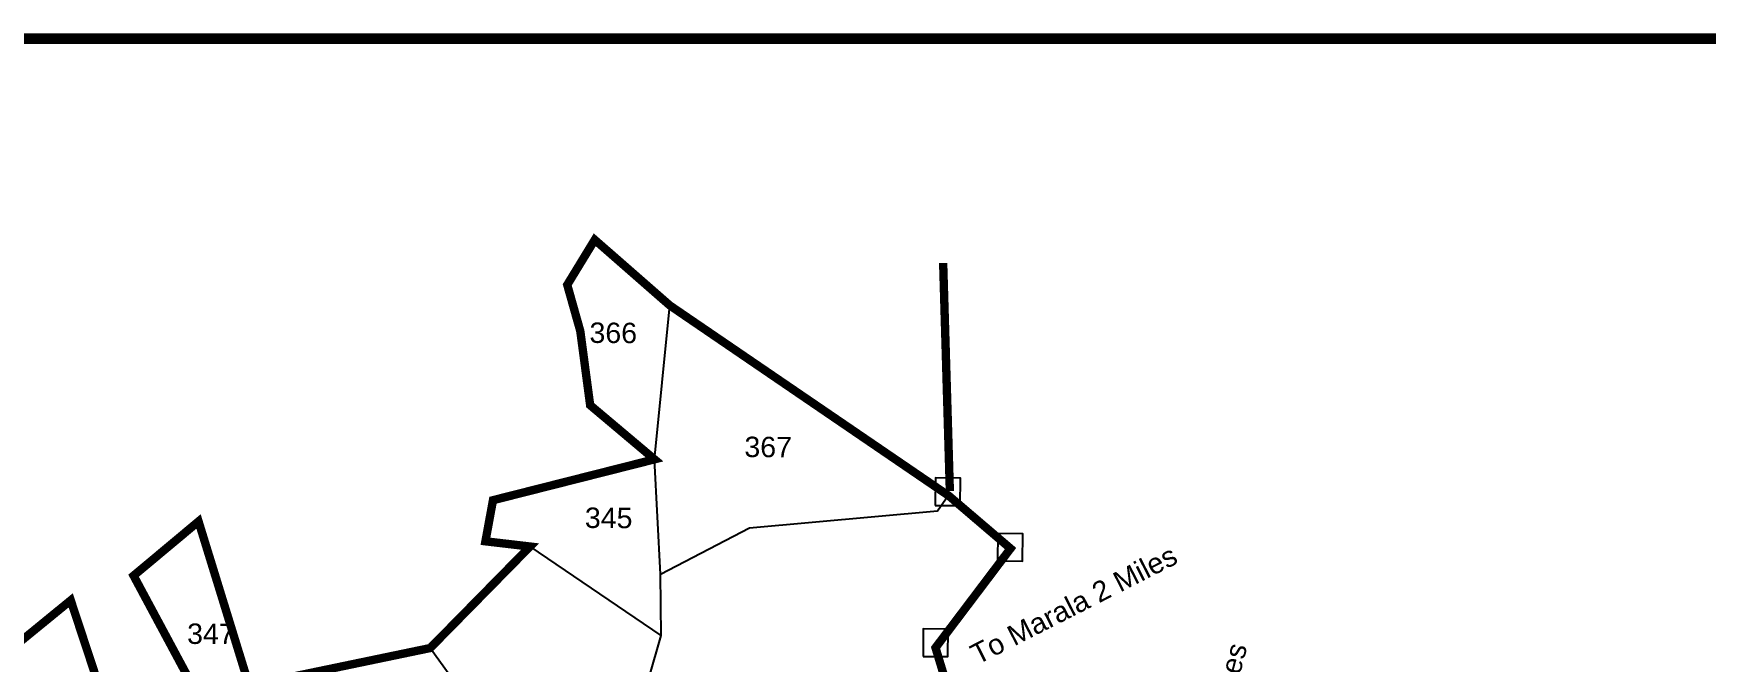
# Model space of a CAD drawing. Header units: feet. Extents: x 810988 to 816268, y 1577255 to 1582517.
# Drawn here: x 812906 to 814506, y 1581915 to 1582517 of the extents above; entities that cross this region are included whole.
import ezdxf

# ---------------------------------------------------------------- set-up
doc = ezdxf.new("R2010")
doc.units = ezdxf.units.FT
doc.header["$LTSCALE"] = 15
doc.header["$MEASUREMENT"] = 0
doc.linetypes.add('HIDDEN2', pattern=[0.1875, 0.125, -0.0625])
for name, color, linetype in [('PLOT', 7, 'Continuous'), ('PLOT NO', 7, 'Continuous'), ('VILLAGE STONES', 240, 'Continuous')]:
    doc.layers.add(name, color=color, linetype=linetype)
doc.layers.add('VILLAGE BOUNDRY', color=5, linetype='HIDDEN2', lineweight=100)
doc.styles.get("Standard").update_dxf_attribs({"font": 'arial.ttf'})

msp = doc.modelspace()

# ---------------------------------------------------------------- linework, layer by layer
at = {"layer": 'PLOT'}
for points in [[(813505.7, 1581999.9), (813499.8, 1582109.8), (813514.6, 1582256.9)], [(813434.6, 1581537.9), (813422.2, 1581531.2), (813410.4, 1581543.7), (813370.6, 1581549.1), (813372.5, 1581561.1), (813353.5, 1581581.6), (813314.8, 1581588.7), (813362.4, 1581646.2), (813373.1, 1581777.8), (813375.2, 1581804.6), (813482.5, 1581859.1), (813506.3, 1581941.4), (813505.7, 1581999.9), (813590.6, 1582044.2), (813770.5, 1582060.4), (813780.6, 1582075.3)], [(813506.3, 1581941.4), (813380.8, 1582026.4)], [(813375.2, 1581804.6), (813285.4, 1581929.3)]]:
    msp.add_lwpolyline(points, dxfattribs=at)
at = {"layer": 'PLOT NO', "color": 5, "linetype": 'Continuous', "const_width": 10}
msp.add_lwpolyline([(816169.5, 1582512.2), (810993.4, 1582512.2), (810993.4, 1578018.7), (816169.5, 1578018.7)], close=True, dxfattribs=at)
at = {"layer": 'VILLAGE BOUNDRY', "lineweight": -3, "ltscale": 5, "const_width": 8}
for points in [[(813069, 1581873.2), (813001.8, 1581998.5), (813063.9, 1582050.4), (813112.3, 1581893.3), (813285.4, 1581929.3), (813380.8, 1582026.4), (813338.2, 1582031.4), (813345.4, 1582070.7), (813499.8, 1582109.8), (813438.3, 1582161.6), (813428.9, 1582232.4), (813416.4, 1582276.7), (813442.7, 1582319.8), (813514.6, 1582256.9), (813781.2, 1582074.9), (813840.2, 1582024.5), (813768.5, 1581929.6), (813779, 1581894.9)], [(813069, 1581873.2), (813001.8, 1581998.5), (813063.9, 1582050.4), (813112.3, 1581893.3), (813285.4, 1581929.3), (813380.8, 1582026.4), (813338.2, 1582031.4), (813345.4, 1582070.7), (813499.8, 1582109.8), (813438.3, 1582161.6), (813428.9, 1582232.4), (813416.4, 1582276.7), (813442.7, 1582319.8), (813514.6, 1582256.9), (813781.2, 1582074.9), (813840.2, 1582024.5), (813768.5, 1581929.6), (813779, 1581894.9)], [(813782.2, 1582079.4), (813775.8, 1582297.6)], [(812874.9, 1581920.3), (812941.7, 1581974.9), (812969.8, 1581889.7)], [(812874.9, 1581920.3), (812941.7, 1581974.9), (812969.8, 1581889.7)]]:
    msp.add_lwpolyline(points, dxfattribs=at)
at = {"layer": 'VILLAGE STONES'}
for points in [[(813768.2, 1582065.8), (813792.1, 1582065.6), (813792.3, 1582091.9), (813768.4, 1582092.1)], [(813827.9, 1582012.6), (813851.8, 1582012.4), (813852, 1582038.7), (813828.1, 1582038.9)], [(813756.6, 1581921.3), (813780.4, 1581921.1), (813780.6, 1581947.4), (813756.7, 1581947.6)]]:
    msp.add_lwpolyline(points, close=True, dxfattribs=at)

# ---------------------------------------------------------------- texts
at = {"layer": 'PLOT NO'}
for s, height, rotation, p in [('366', 19.52, 359.5921, (813437.6, 1582221.2)), ('367', 19.52, 359.5921, (813585.7, 1582112)), ('345', 19.52, 359.5921, (813433.2, 1582044.2)), ('To Marala 2 Miles', 19.516, 26.942, (813808.5, 1581913)), ('347', 19.52, 359.5921, (813052.9, 1581933.3)), ('To Marala 2 Miles', 19.516, 75.2765, (814011.7, 1581721.3))]:
    msp.add_text(s, height=height, rotation=rotation, dxfattribs=at).set_placement(p)

doc.saveas('drawing.dxf')
